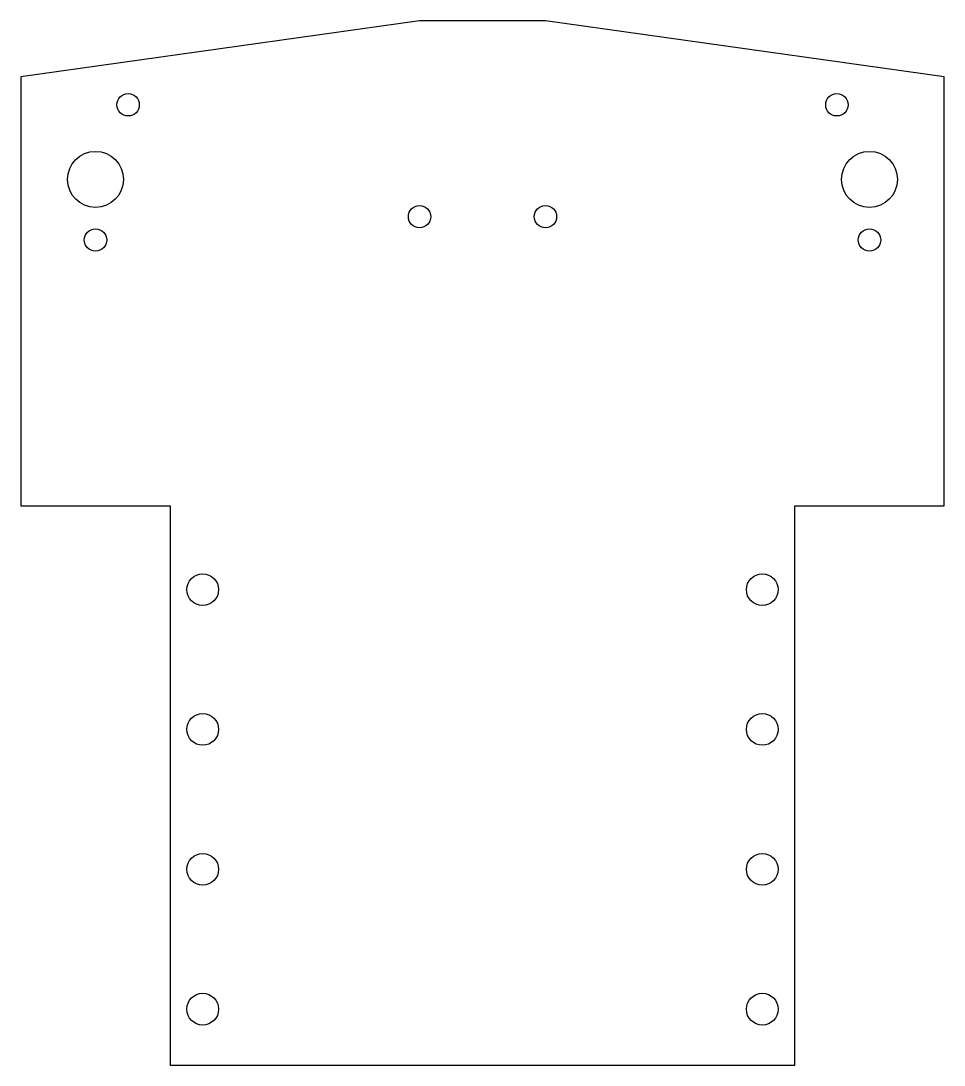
# Model space of a CAD drawing. Extents: x 0 to 99, y -106 to 6.
import ezdxf

# ---------------------------------------------------------------- set-up
doc = ezdxf.new("R2010")
doc.units = 0
doc.layers.get('0').update_dxf_attribs({"linetype": 'continuous'})

# ---------------------------------------------------------------- blocks, each defined once
blk = doc.blocks.new('SKETCH001')
at = {"color": 7}
blk.add_lwpolyline([(0, 0), (0, -46), (16, -46), (16, -55), (16, -85), (16, -106), (83, -106), (83, -85), (83, -55), (83, -46), (99, -46), (99, 0), (56.25, 6), (42.75, 6)], close=True, dxfattribs=at)
for centre, radius in [((11.5, -3), 1.2), ((87.5, -3), 1.2), ((8, -11), 3), ((91, -11), 3), ((42.75, -15), 1.2), ((56.25, -15), 1.2), ((8, -17.5), 1.2), ((91, -17.5), 1.2), ((19.5, -55), 1.7), ((79.5, -55), 1.7), ((19.5, -70), 1.7), ((79.5, -70), 1.7), ((19.5, -85), 1.7), ((79.5, -85), 1.7), ((19.5, -100), 1.7), ((79.5, -100), 1.7)]:
    blk.add_circle(centre, radius, dxfattribs=at)

msp = doc.modelspace()

# ---------------------------------------------------------------- block references
msp.add_blockref('SKETCH001', (0, 0))

doc.saveas('drawing.dxf')
